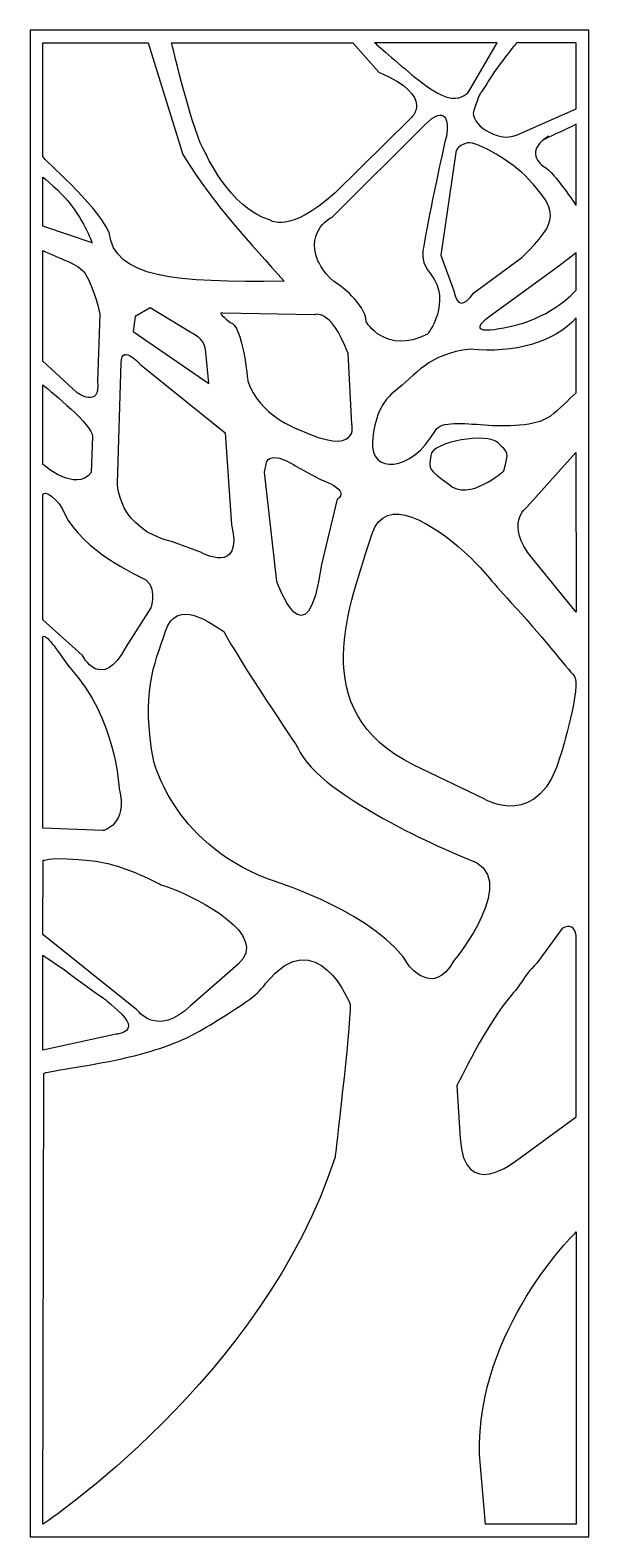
# Model space of a CAD drawing. Header units: centimetres. Extents: x 23.69 to 27, y -9 to -0.08.
import ezdxf

# ---------------------------------------------------------------- set-up
doc = ezdxf.new("R2010")
doc.units = ezdxf.units.CM
doc.header["$MEASUREMENT"] = 0
doc.layers.add('layer 1', color=7, linetype='Continuous')

msp = doc.modelspace()

# ---------------------------------------------------------------- linework, layer by layer
at = {"layer": 'layer 1', "color": 250}
for points, knots in [([(23.69448, -0.07668), (23.69448, -0.07668), (27.00363, -0.07668), (27.00363, -0.07668), (27.00363, -0.07668), (27.00363, -0.07668), (27.00363, -9.00021), (27.00363, -9.00021), (27.00363, -9.00021), (27.00363, -9.00021), (23.69448, -9.00021), (23.69448, -9.00021), (23.69448, -9.00021), (23.69448, -9.00021), (23.69448, -0.07668), (23.69448, -0.07668)], [0, 0, 0, 0, 0.2, 0.2, 0.2, 0.2, 0.4, 0.4, 0.4, 0.4, 0.6, 0.6, 0.6, 0.6, 1, 1, 1, 1]), ([(23.77038, -0.15195), (23.77038, -0.15195), (23.77054, -0.82644), (23.77054, -0.82644), (23.77054, -0.82644), (23.77054, -0.84024), (24.08238, -1.10272), (24.16325, -1.27451), (24.16325, -1.27451), (24.1906, -1.54519), (24.55092, -1.57238), (25.19847, -1.56405), (25.19847, -1.56405), (24.99836, -1.33594), (24.79818, -1.13557), (24.59805, -0.81403), (24.59805, -0.81403), (24.59805, -0.81403), (24.39443, -0.15147), (24.39443, -0.15147), (24.39443, -0.15147), (24.39443, -0.15147), (23.77038, -0.15195), (23.77038, -0.15195)], [0, 0, 0, 0, 0.1428571, 0.1428571, 0.1428571, 0.1428571, 0.2857143, 0.2857143, 0.2857143, 0.2857143, 0.4285714, 0.4285714, 0.4285714, 0.4285714, 0.5714286, 0.5714286, 0.5714286, 0.5714286, 0.7142857, 0.7142857, 0.7142857, 0.7142857, 1, 1, 1, 1]), ([(24.53197, -0.15212), (24.53197, -0.15212), (24.66434, -0.70839), (24.72942, -0.79775), (24.72942, -0.79775), (24.72942, -0.79775), (24.87372, -1.13043), (25.11783, -1.20303), (25.11783, -1.20303), (25.11783, -1.20303), (25.22361, -1.2868), (25.50026, -1.04106), (25.50026, -1.04106), (25.50026, -1.04106), (25.94781, -0.59986), (25.94781, -0.59986), (25.94781, -0.59986), (25.94781, -0.59986), (26.1024, -0.47141), (25.76065, -0.32621), (25.76065, -0.32621), (25.76065, -0.32621), (25.60609, -0.15198), (25.60609, -0.15198), (25.60609, -0.15198), (25.60609, -0.15198), (24.53197, -0.15212), (24.53197, -0.15212)], [0, 0, 0, 0, 0.125, 0.125, 0.125, 0.125, 0.25, 0.25, 0.25, 0.25, 0.375, 0.375, 0.375, 0.375, 0.5, 0.5, 0.5, 0.5, 0.625, 0.625, 0.625, 0.625, 0.75, 0.75, 0.75, 0.75, 1, 1, 1, 1]), ([(25.73487, -0.15104), (25.73487, -0.15104), (26.46141, -0.15104), (26.46141, -0.15104), (26.46141, -0.15104), (26.46141, -0.15104), (26.29351, -0.44077), (26.29351, -0.44077), (26.29351, -0.44077), (26.29351, -0.44077), (26.25225, -0.48769), (26.19068, -0.4799), (26.19068, -0.4799), (26.11665, -0.47053), (26.02953, -0.4), (25.97552, -0.35637), (25.97552, -0.35637), (25.87333, -0.27386), (25.73487, -0.15104), (25.73487, -0.15104)], [0, 0, 0, 0, 0.1666667, 0.1666667, 0.1666667, 0.1666667, 0.3333333, 0.3333333, 0.3333333, 0.3333333, 0.5, 0.5, 0.5, 0.5, 0.6666667, 0.6666667, 0.6666667, 0.6666667, 1, 1, 1, 1]), ([(26.57636, -0.15198), (26.57636, -0.15198), (26.92822, -0.15198), (26.92822, -0.15198), (26.92822, -0.15198), (26.92822, -0.15198), (26.92853, -0.54264), (26.92853, -0.54264), (26.92853, -0.54264), (26.92853, -0.54264), (26.57507, -0.69807), (26.57507, -0.69807), (26.57507, -0.69807), (26.46117, -0.74816), (26.29571, -0.62663), (26.32173, -0.55332), (26.32173, -0.55332), (26.37468, -0.40412), (26.34439, -0.48739), (26.40962, -0.37634), (26.40962, -0.37634), (26.46236, -0.28655), (26.57636, -0.15198), (26.57636, -0.15198)], [0, 0, 0, 0, 0.1428571, 0.1428571, 0.1428571, 0.1428571, 0.2857143, 0.2857143, 0.2857143, 0.2857143, 0.4285714, 0.4285714, 0.4285714, 0.4285714, 0.5714286, 0.5714286, 0.5714286, 0.5714286, 0.7142857, 0.7142857, 0.7142857, 0.7142857, 1, 1, 1, 1]), ([(26.03404, -0.63504), (26.03404, -0.63504), (25.48556, -1.1826), (25.48556, -1.1826), (25.48556, -1.1826), (25.48556, -1.1826), (25.32575, -1.25732), (25.39698, -1.4382), (25.39698, -1.4382), (25.39698, -1.4382), (25.44282, -1.54437), (25.52118, -1.58349), (25.52118, -1.58349), (25.52118, -1.58349), (25.67789, -1.69105), (25.68501, -1.80349), (25.68501, -1.80349), (25.68501, -1.80349), (25.79897, -2.00394), (26.04828, -1.87683), (26.04828, -1.87683), (26.04828, -1.87683), (26.19763, -1.68525), (26.06491, -1.52035), (26.06491, -1.52035), (26.01233, -1.45502), (26.01605, -1.40712), (26.02337, -1.36564), (26.02337, -1.36564), (26.05452, -1.18911), (26.11782, -0.87748), (26.15961, -0.70515), (26.15961, -0.70515), (26.17807, -0.60964), (26.15274, -0.51652), (26.03404, -0.63504)], [0, 0, 0, 0, 0.1, 0.1, 0.1, 0.1, 0.2, 0.2, 0.2, 0.2, 0.3, 0.3, 0.3, 0.3, 0.4, 0.4, 0.4, 0.4, 0.5, 0.5, 0.5, 0.5, 0.6, 0.6, 0.6, 0.6, 0.7, 0.7, 0.7, 0.7, 0.8, 0.8, 0.8, 0.8, 1, 1, 1, 1]), ([(26.92854, -0.63431), (26.92854, -0.63431), (26.92887, -1.11604), (26.92887, -1.11604), (26.92887, -1.11604), (26.92887, -1.11604), (26.79571, -0.91595), (26.74267, -0.88764), (26.74267, -0.88764), (26.68963, -0.85931), (26.64248, -0.77438), (26.76624, -0.70561), (26.76624, -0.70561), (26.64248, -0.77438), (26.92854, -0.63431), (26.92854, -0.63431)], [0, 0, 0, 0, 0.2, 0.2, 0.2, 0.2, 0.4, 0.4, 0.4, 0.4, 0.6, 0.6, 0.6, 0.6, 1, 1, 1, 1]), ([(26.28548, -0.74506), (26.34166, -0.73372), (26.55902, -0.86249), (26.64509, -0.95759), (26.64509, -0.95759), (26.81728, -1.14796), (26.83549, -1.19952), (26.60689, -1.42363), (26.60689, -1.42363), (26.60689, -1.42363), (26.32151, -1.63226), (26.32151, -1.63226), (26.32151, -1.63226), (26.26178, -1.71703), (26.22272, -1.71309), (26.20434, -1.62044), (26.20434, -1.62044), (26.20434, -1.62044), (26.12681, -1.40967), (26.12681, -1.40967), (26.12681, -1.40967), (26.12681, -1.40967), (26.21632, -0.80091), (26.21632, -0.80091), (26.21632, -0.80091), (26.21632, -0.80091), (26.21632, -0.75903), (26.28548, -0.74506)], [0, 0, 0, 0, 0.125, 0.125, 0.125, 0.125, 0.25, 0.25, 0.25, 0.25, 0.375, 0.375, 0.375, 0.375, 0.5, 0.5, 0.5, 0.5, 0.625, 0.625, 0.625, 0.625, 0.75, 0.75, 0.75, 0.75, 1, 1, 1, 1]), ([(23.77034, -0.9483), (23.77034, -0.9483), (23.77012, -1.23822), (23.77012, -1.23822), (23.77012, -1.23822), (23.77012, -1.23822), (24.06099, -1.33709), (24.06099, -1.33709), (24.06099, -1.33709), (24.06099, -1.33709), (24.02654, -1.22317), (23.9177, -1.08847), (23.9177, -1.08847), (23.88262, -1.04506), (23.77034, -0.94231), (23.77034, -0.9483)], [0, 0, 0, 0, 0.2, 0.2, 0.2, 0.2, 0.4, 0.4, 0.4, 0.4, 0.6, 0.6, 0.6, 0.6, 1, 1, 1, 1]), ([(23.77029, -1.38204), (23.77029, -1.38204), (23.7699, -2.03793), (23.7699, -2.03793), (23.7699, -2.03793), (23.7699, -2.03793), (23.97115, -2.22257), (23.97115, -2.22257), (23.97115, -2.22257), (23.97115, -2.22257), (24.11331, -2.32372), (24.09358, -2.15667), (24.09358, -2.15667), (24.09358, -2.15667), (24.10733, -1.75802), (24.10733, -1.75802), (24.10733, -1.75802), (24.10733, -1.75802), (24.07814, -1.61011), (24.01528, -1.50896), (24.01528, -1.50896), (23.95188, -1.44809), (23.87914, -1.43553), (23.77029, -1.38204)], [0, 0, 0, 0, 0.1428571, 0.1428571, 0.1428571, 0.1428571, 0.2857143, 0.2857143, 0.2857143, 0.2857143, 0.4285714, 0.4285714, 0.4285714, 0.4285714, 0.5714286, 0.5714286, 0.5714286, 0.5714286, 0.7142857, 0.7142857, 0.7142857, 0.7142857, 1, 1, 1, 1]), ([(26.41265, -1.77519), (26.41265, -1.77519), (26.817, -1.47979), (26.817, -1.47979), (26.817, -1.47979), (26.817, -1.47979), (26.92861, -1.39554), (26.92861, -1.39554), (26.92861, -1.39554), (26.92861, -1.39554), (26.92842, -1.61702), (26.92842, -1.61702), (26.92842, -1.61702), (26.92842, -1.61702), (26.81518, -1.74746), (26.61457, -1.81122), (26.61457, -1.81122), (26.54258, -1.8341), (26.23192, -1.90722), (26.41265, -1.77519)], [0, 0, 0, 0, 0.1666667, 0.1666667, 0.1666667, 0.1666667, 0.3333333, 0.3333333, 0.3333333, 0.3333333, 0.5, 0.5, 0.5, 0.5, 0.6666667, 0.6666667, 0.6666667, 0.6666667, 1, 1, 1, 1]), ([(24.30522, -1.86131), (24.30522, -1.86131), (24.31662, -1.77175), (24.31662, -1.77175), (24.31662, -1.77175), (24.31662, -1.77175), (24.40441, -1.72153), (24.40441, -1.72153), (24.40441, -1.72153), (24.40441, -1.72153), (24.64668, -1.86802), (24.64668, -1.86802), (24.64668, -1.86802), (24.68651, -1.88676), (24.73121, -1.91451), (24.73475, -1.98293), (24.73475, -1.98293), (24.73475, -1.98293), (24.75213, -2.17013), (24.75213, -2.17013), (24.75213, -2.17013), (24.75213, -2.17013), (24.30522, -1.86131), (24.30522, -1.86131)], [0, 0, 0, 0, 0.1428571, 0.1428571, 0.1428571, 0.1428571, 0.2857143, 0.2857143, 0.2857143, 0.2857143, 0.4285714, 0.4285714, 0.4285714, 0.4285714, 0.5714286, 0.5714286, 0.5714286, 0.5714286, 0.7142857, 0.7142857, 0.7142857, 0.7142857, 1, 1, 1, 1]), ([(24.83519, -1.75211), (24.83519, -1.75211), (25.37738, -1.76231), (25.37738, -1.76231), (25.37738, -1.76231), (25.37738, -1.76231), (25.47393, -1.71643), (25.57791, -1.99171), (25.57791, -1.99171), (25.57791, -1.99171), (25.60019, -2.40972), (25.60019, -2.40972), (25.60019, -2.40972), (25.60019, -2.40972), (25.65218, -2.61363), (25.28082, -2.4403), (25.28082, -2.4403), (25.28082, -2.4403), (25.05058, -2.35874), (24.98374, -2.15484), (24.98374, -2.15484), (24.98374, -2.15484), (24.95402, -1.81839), (24.87975, -1.80819), (24.87975, -1.80819), (24.84895, -1.78473), (24.80017, -1.7409), (24.83519, -1.75211)], [0, 0, 0, 0, 0.125, 0.125, 0.125, 0.125, 0.25, 0.25, 0.25, 0.25, 0.375, 0.375, 0.375, 0.375, 0.5, 0.5, 0.5, 0.5, 0.625, 0.625, 0.625, 0.625, 0.75, 0.75, 0.75, 0.75, 1, 1, 1, 1]), ([(25.85271, -2.216), (25.97929, -2.11955), (26.05273, -1.99186), (26.3008, -1.96684), (26.3008, -1.96684), (26.5642, -1.99124), (26.79743, -1.92795), (26.92851, -1.7808), (26.92851, -1.7808), (26.92851, -1.7808), (26.92926, -2.224), (26.92926, -2.224), (26.92926, -2.224), (26.8791, -2.26939), (26.82667, -2.32314), (26.77754, -2.3605), (26.77754, -2.3605), (26.69318, -2.42464), (26.50454, -2.42383), (26.38525, -2.41474), (26.38525, -2.41474), (26.26107, -2.40526), (26.12643, -2.3906), (26.09444, -2.44727), (26.09444, -2.44727), (25.95134, -2.70068), (25.70645, -2.70259), (25.72154, -2.51414), (25.72154, -2.51414), (25.72938, -2.41642), (25.7572, -2.28879), (25.85271, -2.216)], [0, 0, 0, 0, 0.1111111, 0.1111111, 0.1111111, 0.1111111, 0.2222222, 0.2222222, 0.2222222, 0.2222222, 0.3333333, 0.3333333, 0.3333333, 0.3333333, 0.4444444, 0.4444444, 0.4444444, 0.4444444, 0.5555556, 0.5555556, 0.5555556, 0.5555556, 0.6666667, 0.6666667, 0.6666667, 0.6666667, 0.7777778, 0.7777778, 0.7777778, 0.7777778, 1, 1, 1, 1]), ([(24.23317, -2.04571), (24.23317, -2.04571), (24.21159, -2.76028), (24.21159, -2.76028), (24.21159, -2.76028), (24.21159, -2.76028), (24.21159, -3.03224), (24.53791, -3.10689), (24.53791, -3.10689), (24.53791, -3.10689), (24.70884, -3.17088), (24.70884, -3.17088), (24.70884, -3.17088), (24.70884, -3.17088), (24.95746, -3.30953), (24.88754, -3.00557), (24.88754, -3.00557), (24.88754, -3.00557), (24.84869, -2.46165), (24.84869, -2.46165), (24.84869, -2.46165), (24.84869, -2.46165), (24.35145, -2.06171), (24.35145, -2.06171), (24.35145, -2.06171), (24.35145, -2.06171), (24.23673, -1.92734), (24.23317, -2.04571)], [0, 0, 0, 0, 0.125, 0.125, 0.125, 0.125, 0.25, 0.25, 0.25, 0.25, 0.375, 0.375, 0.375, 0.375, 0.5, 0.5, 0.5, 0.5, 0.625, 0.625, 0.625, 0.625, 0.75, 0.75, 0.75, 0.75, 1, 1, 1, 1]), ([(23.7699, -2.17665), (23.7699, -2.17665), (23.77026, -2.64829), (23.77026, -2.64829), (23.77026, -2.64829), (23.77026, -2.64829), (23.96298, -2.81893), (24.05621, -2.69628), (24.05621, -2.69628), (24.05621, -2.69628), (24.06398, -2.48298), (24.06398, -2.48298), (24.06398, -2.48298), (24.06632, -2.41858), (23.82355, -2.22144), (23.7699, -2.17665)], [0, 0, 0, 0, 0.2, 0.2, 0.2, 0.2, 0.4, 0.4, 0.4, 0.4, 0.6, 0.6, 0.6, 0.6, 1, 1, 1, 1]), ([(26.0668, -2.5953), (26.07652, -2.51192), (26.40433, -2.45888), (26.46605, -2.52147), (26.46605, -2.52147), (26.52778, -2.58405), (26.5305, -2.57061), (26.50027, -2.68588), (26.50027, -2.68588), (26.50027, -2.68588), (26.29335, -2.87438), (26.17354, -2.76639), (26.17354, -2.76639), (26.05024, -2.67591), (26.0571, -2.67867), (26.0668, -2.5953)], [0, 0, 0, 0, 0.2, 0.2, 0.2, 0.2, 0.4, 0.4, 0.4, 0.4, 0.6, 0.6, 0.6, 0.6, 1, 1, 1, 1]), ([(25.09151, -2.64674), (25.09151, -2.64674), (25.08219, -2.69371), (25.08219, -2.69371), (25.08219, -2.69371), (25.08219, -2.69371), (25.15635, -3.34282), (25.15635, -3.34282), (25.15635, -3.34282), (25.15635, -3.34282), (25.33417, -3.85671), (25.41972, -3.24211), (25.41972, -3.24211), (25.41972, -3.24211), (25.51357, -2.85421), (25.51357, -2.85421), (25.51357, -2.85421), (25.51357, -2.85421), (25.60483, -2.80724), (25.41091, -2.73677), (25.41091, -2.73677), (25.41091, -2.73677), (25.26832, -2.65848), (25.26832, -2.65848), (25.26832, -2.65848), (25.26832, -2.65848), (25.11013, -2.55293), (25.09151, -2.64674)], [0, 0, 0, 0, 0.125, 0.125, 0.125, 0.125, 0.25, 0.25, 0.25, 0.25, 0.375, 0.375, 0.375, 0.375, 0.5, 0.5, 0.5, 0.5, 0.625, 0.625, 0.625, 0.625, 0.75, 0.75, 0.75, 0.75, 1, 1, 1, 1]), ([(26.92651, -2.5786), (26.92651, -2.5786), (26.63592, -2.90274), (26.63592, -2.90274), (26.63592, -2.90274), (26.63592, -2.90274), (26.49887, -3.00105), (26.6697, -3.20496), (26.6697, -3.20496), (26.6697, -3.20496), (26.92861, -3.52346), (26.92861, -3.52346), (26.92861, -3.52346), (26.92861, -3.52346), (26.92651, -2.5786), (26.92651, -2.5786)], [0, 0, 0, 0, 0.2, 0.2, 0.2, 0.2, 0.4, 0.4, 0.4, 0.4, 0.6, 0.6, 0.6, 0.6, 1, 1, 1, 1]), ([(23.77003, -2.83122), (23.77003, -2.83122), (23.77035, -3.56978), (23.77035, -3.56978), (23.77035, -3.56978), (23.77035, -3.56978), (24.00307, -3.77764), (24.00307, -3.77764), (24.00307, -3.77764), (24.00307, -3.77764), (24.11698, -4.00662), (24.26345, -3.72737), (24.26345, -3.72737), (24.26345, -3.72737), (24.40991, -3.4984), (24.40991, -3.4984), (24.40991, -3.4984), (24.40991, -3.4984), (24.45874, -3.3476), (24.34482, -3.3141), (24.34482, -3.3141), (24.34482, -3.3141), (24.00456, -3.16052), (23.89729, -2.93991), (23.89729, -2.93991), (23.86912, -2.85484), (23.77001, -2.79141), (23.77003, -2.83122)], [0, 0, 0, 0, 0.125, 0.125, 0.125, 0.125, 0.25, 0.25, 0.25, 0.25, 0.375, 0.375, 0.375, 0.375, 0.5, 0.5, 0.5, 0.5, 0.625, 0.625, 0.625, 0.625, 0.75, 0.75, 0.75, 0.75, 1, 1, 1, 1]), ([(25.71852, -3.0631), (25.59153, -3.47383), (25.31418, -4.10913), (25.96734, -4.42934), (25.96734, -4.42934), (25.96734, -4.42934), (26.38723, -4.63215), (26.38723, -4.63215), (26.38723, -4.63215), (26.38723, -4.63215), (26.71381, -4.82428), (26.83821, -4.3653), (26.83821, -4.3653), (26.83821, -4.3653), (26.96472, -3.95089), (26.91585, -3.90058), (26.91585, -3.90058), (26.88073, -3.86441), (26.70827, -3.6429), (26.54414, -3.4677), (26.54414, -3.4677), (26.40697, -3.32127), (26.39499, -3.28472), (26.26415, -3.16575), (26.26415, -3.16575), (26.09025, -3.00762), (25.7959, -2.8128), (25.71852, -3.0631)], [0, 0, 0, 0, 0.125, 0.125, 0.125, 0.125, 0.25, 0.25, 0.25, 0.25, 0.375, 0.375, 0.375, 0.375, 0.5, 0.5, 0.5, 0.5, 0.625, 0.625, 0.625, 0.625, 0.75, 0.75, 0.75, 0.75, 1, 1, 1, 1]), ([(24.49649, -3.6363), (24.42718, -3.8409), (24.35042, -4.00529), (24.4267, -4.40801), (24.4267, -4.40801), (24.4267, -4.40801), (24.55296, -4.92288), (25.15456, -5.12169), (25.15456, -5.12169), (25.15456, -5.12169), (25.76358, -5.31541), (25.94184, -5.62127), (25.94184, -5.62127), (25.94184, -5.62127), (26.08296, -5.80479), (26.20179, -5.59068), (26.20179, -5.59068), (26.20179, -5.59068), (26.6246, -5.08137), (26.28296, -4.98451), (26.28296, -4.98451), (26.28296, -4.98451), (25.39965, -4.62722), (25.28082, -4.32645), (25.28082, -4.32645), (25.28082, -4.32645), (24.92026, -3.79312), (24.84262, -3.63826), (24.84262, -3.63826), (24.76579, -3.59324), (24.56581, -3.43169), (24.49649, -3.6363)], [0, 0, 0, 0, 0.1111111, 0.1111111, 0.1111111, 0.1111111, 0.2222222, 0.2222222, 0.2222222, 0.2222222, 0.3333333, 0.3333333, 0.3333333, 0.3333333, 0.4444444, 0.4444444, 0.4444444, 0.4444444, 0.5555556, 0.5555556, 0.5555556, 0.5555556, 0.6666667, 0.6666667, 0.6666667, 0.6666667, 0.7777778, 0.7777778, 0.7777778, 0.7777778, 1, 1, 1, 1]), ([(23.76995, -3.66888), (23.76995, -3.66888), (23.77032, -4.80369), (23.77032, -4.80369), (23.77032, -4.80369), (23.77032, -4.80369), (24.12535, -4.81778), (24.12535, -4.81778), (24.12535, -4.81778), (24.12535, -4.81778), (24.27592, -4.7849), (24.22116, -4.56881), (24.22116, -4.56881), (24.22116, -4.56881), (24.20748, -4.15073), (23.92687, -3.85009), (23.92687, -3.85009), (23.8485, -3.73737), (23.78843, -3.6516), (23.76995, -3.66888)], [0, 0, 0, 0, 0.1666667, 0.1666667, 0.1666667, 0.1666667, 0.3333333, 0.3333333, 0.3333333, 0.3333333, 0.5, 0.5, 0.5, 0.5, 0.6666667, 0.6666667, 0.6666667, 0.6666667, 1, 1, 1, 1]), ([(23.77091, -4.99338), (23.77091, -4.99338), (23.77034, -5.43203), (23.77034, -5.43203), (23.77034, -5.43203), (23.77034, -5.43203), (24.32725, -5.87825), (24.32725, -5.87825), (24.32725, -5.87825), (24.32725, -5.87825), (24.44703, -6.04854), (24.64379, -5.85476), (24.64379, -5.85476), (24.64379, -5.85476), (24.92612, -5.60814), (24.92612, -5.60814), (24.92612, -5.60814), (25.12336, -5.43584), (24.68146, -5.21821), (24.53853, -5.16145), (24.53853, -5.16145), (24.50957, -5.14995), (24.48888, -5.14656), (24.46144, -5.13311), (24.46144, -5.13311), (24.39013, -5.0981), (24.22003, -5.01305), (24.06716, -4.99642), (24.06716, -4.99642), (23.80611, -4.96802), (23.7914, -4.99277), (23.77091, -4.99338)], [0, 0, 0, 0, 0.1111111, 0.1111111, 0.1111111, 0.1111111, 0.2222222, 0.2222222, 0.2222222, 0.2222222, 0.3333333, 0.3333333, 0.3333333, 0.3333333, 0.4444444, 0.4444444, 0.4444444, 0.4444444, 0.5555556, 0.5555556, 0.5555556, 0.5555556, 0.6666667, 0.6666667, 0.6666667, 0.6666667, 0.7777778, 0.7777778, 0.7777778, 0.7777778, 1, 1, 1, 1]), ([(23.77642, -6.25523), (23.77642, -6.25523), (23.77022, -8.92504), (23.77022, -8.92504), (23.77022, -8.92504), (23.77022, -8.92504), (25.08201, -8.05543), (25.50026, -6.75056), (25.50026, -6.75056), (25.50026, -6.75056), (25.59057, -6.00352), (25.59057, -5.84693), (25.59057, -5.84693), (25.59057, -5.84693), (25.3948, -5.3453), (25.09067, -5.72183), (25.09067, -5.72183), (25.04826, -5.77437), (25.03522, -5.78897), (24.97083, -5.83297), (24.97083, -5.83297), (24.89877, -5.88223), (24.78638, -5.95606), (24.67596, -6.01666), (24.67596, -6.01666), (24.546, -6.08799), (24.38107, -6.13602), (24.23767, -6.16818), (24.23767, -6.16818), (24.04168, -6.21214), (23.77644, -6.24525), (23.77642, -6.25523)], [0, 0, 0, 0, 0.1111111, 0.1111111, 0.1111111, 0.1111111, 0.2222222, 0.2222222, 0.2222222, 0.2222222, 0.3333333, 0.3333333, 0.3333333, 0.3333333, 0.4444444, 0.4444444, 0.4444444, 0.4444444, 0.5555556, 0.5555556, 0.5555556, 0.5555556, 0.6666667, 0.6666667, 0.6666667, 0.6666667, 0.7777778, 0.7777778, 0.7777778, 0.7777778, 1, 1, 1, 1]), ([(26.84501, -5.39671), (26.89196, -5.37169), (26.91968, -5.38572), (26.9286, -5.43894), (26.9286, -5.43894), (26.9286, -5.43894), (26.92901, -6.5123), (26.92901, -6.5123), (26.92901, -6.5123), (26.92901, -6.5123), (26.57409, -6.77037), (26.57409, -6.77037), (26.57409, -6.77037), (26.57409, -6.77037), (26.26212, -7.02593), (26.24199, -6.63914), (26.24199, -6.63914), (26.24199, -6.63914), (26.22187, -6.32832), (26.22187, -6.32832), (26.22187, -6.32832), (26.22187, -6.32832), (26.40396, -5.95197), (26.54373, -5.79308), (26.54373, -5.79308), (26.62694, -5.6985), (26.60279, -5.69616), (26.69625, -5.60252), (26.69625, -5.60252), (26.69625, -5.60252), (26.84501, -5.39671), (26.84501, -5.39671)], [0, 0, 0, 0, 0.1111111, 0.1111111, 0.1111111, 0.1111111, 0.2222222, 0.2222222, 0.2222222, 0.2222222, 0.3333333, 0.3333333, 0.3333333, 0.3333333, 0.4444444, 0.4444444, 0.4444444, 0.4444444, 0.5555556, 0.5555556, 0.5555556, 0.5555556, 0.6666667, 0.6666667, 0.6666667, 0.6666667, 0.7777778, 0.7777778, 0.7777778, 0.7777778, 1, 1, 1, 1]), ([(23.76957, -5.55591), (23.76957, -5.55591), (23.76884, -6.11777), (23.76884, -6.11777), (23.76884, -6.11777), (23.76884, -6.11777), (24.20477, -6.02317), (24.20477, -6.02317), (24.20477, -6.02317), (24.20477, -6.02317), (24.36066, -6.01271), (24.21353, -5.88191), (24.21353, -5.88191), (24.07992, -5.76313), (24.2049, -5.87344), (23.89725, -5.64133), (23.89725, -5.64133), (23.89725, -5.64133), (23.76957, -5.55591), (23.76957, -5.55591)], [0, 0, 0, 0, 0.1666667, 0.1666667, 0.1666667, 0.1666667, 0.3333333, 0.3333333, 0.3333333, 0.3333333, 0.5, 0.5, 0.5, 0.5, 0.6666667, 0.6666667, 0.6666667, 0.6666667, 1, 1, 1, 1]), ([(26.92854, -7.19421), (26.92854, -7.19421), (26.33677, -7.76835), (26.35578, -8.51213), (26.35578, -8.51213), (26.35578, -8.51213), (26.39236, -8.92585), (26.39236, -8.92585), (26.39236, -8.92585), (26.39236, -8.92585), (26.92925, -8.92537), (26.92925, -8.92537), (26.92925, -8.92537), (26.92925, -8.92537), (26.92854, -7.19421), (26.92854, -7.19421)], [0, 0, 0, 0, 0.2, 0.2, 0.2, 0.2, 0.4, 0.4, 0.4, 0.4, 0.6, 0.6, 0.6, 0.6, 1, 1, 1, 1])]:
    msp.add_open_spline(points, degree=3, knots=knots, dxfattribs=at)

doc.saveas('drawing.dxf')
